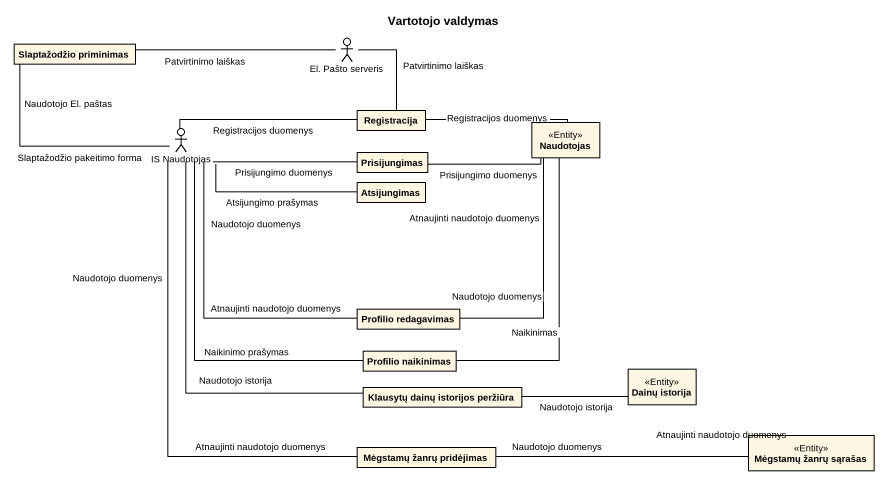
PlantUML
@startuml
title Vartotojo valdymas
allowmixing
hide circle
hide empty members
class "Slaptažodžio priminimas" as Slaptažodžio_priminimas
actor "El. Pašto serveris" as El_Pašto_serveris
class Registracija
actor "IS Naudotojas" as IS_Naudotojas
class Naudotojas <<Entity>>
class Prisijungimas
class Atsijungimas
class "Profilio redagavimas" as Profilio_redagavimas
class "Profilio naikinimas" as Profilio_naikinimas
class "Dainų istorija" as Dainų_istorija <<Entity>>
class "Klausytų dainų istorijos peržiūra" as Klausytų_dainų_istorijos
class "Mėgstamų žanrų pridėjimas" as Mėgstamų_žanrų_pridėjimas
class "Mėgstamų žanrų sąrašas" as Mėgstamų_žanrų_sąrašas <<Entity>>
El_Pašto_serveris -left- Slaptažodžio_priminimas : Patvirtinimo laiškas
El_Pašto_serveris -- Registracija : Patvirtinimo laiškas
Registracija -right- Naudotojas : Registracijos duomenys
IS_Naudotojas -up- Slaptažodžio_priminimas : Naudotojo El. paštas\nSlaptažodžio pakeitimo forma
IS_Naudotojas -right- Registracija : Registracijos duomenys
IS_Naudotojas -right- Prisijungimas : Prisijungimo duomenys
IS_Naudotojas -right- Atsijungimas : Atsijungimo prašymas
IS_Naudotojas -- Profilio_redagavimas : Naudotojo duomenys\nAtnaujinti naudotojo duomenys
IS_Naudotojas -- Profilio_naikinimas : Naikinimo prašymas
IS_Naudotojas -- Klausytų_dainų_istorijos : Naudotojo istorija
IS_Naudotojas -- Mėgstamų_žanrų_pridėjimas : Naudotojo duomenys\nAtnaujinti naudotojo duomenys
Naudotojas -- Profilio_redagavimas : Atnaujinti naudotojo duomenys\nNaudotojo duomenys
Naudotojas -- Profilio_naikinimas : Naikinimas
Prisijungimas -right- Naudotojas : Prisijungimo duomenys
Klausytų_dainų_istorijos -right- Dainų_istorija : Naudotojo istorija
Mėgstamų_žanrų_pridėjimas -right- Mėgstamų_žanrų_sąrašas : Naudotojo duomenys\nAtnaujinti naudotojo duomenys
@enduml
